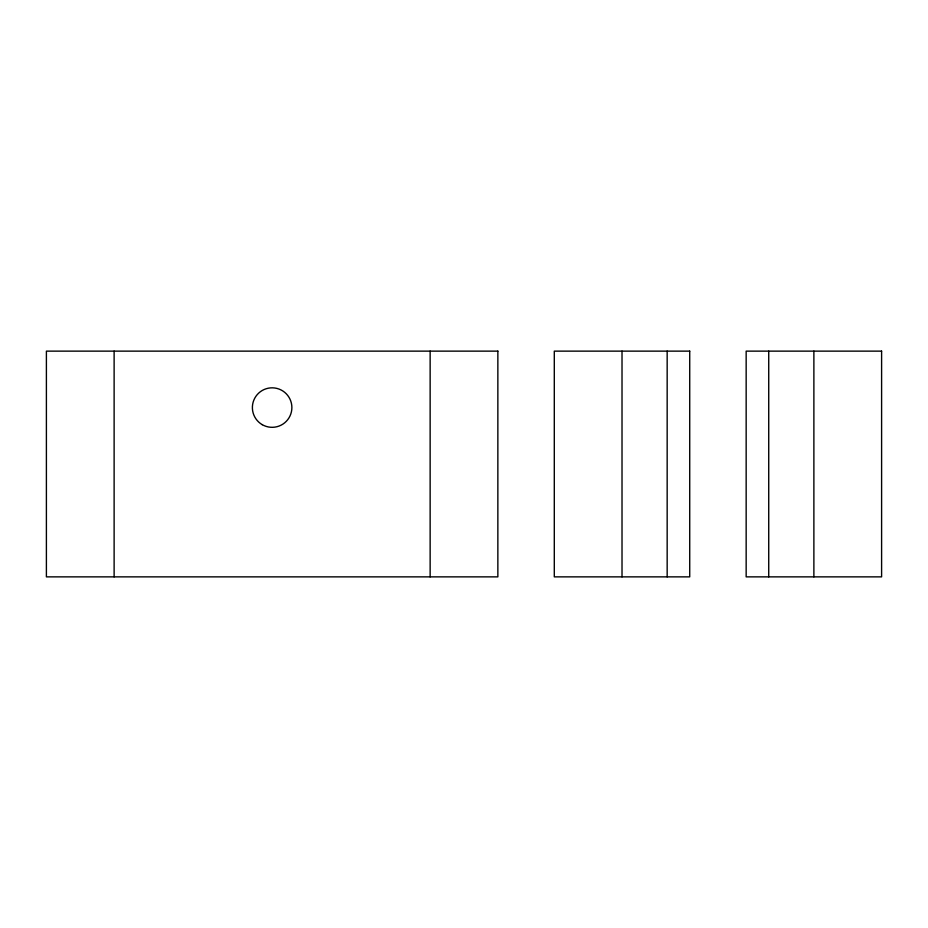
<?xml version="1.0" encoding="UTF-8"?>
<svg xmlns="http://www.w3.org/2000/svg" width="928" height="928" viewBox="0 0 928 928"><rect width="100%" height="100%" fill="white"/><g stroke="black" fill="none" stroke-linecap="round" stroke-linejoin="round"><path stroke-width="1.39" d="M813.879 351.132L813.879 576.868M768.732 351.132L768.732 576.868M667.162 351.132L667.162 576.868M622.015 351.132L622.015 576.868M430.14 351.132L430.14 576.868M114.121 351.132L114.121 576.868M497.86 351.132L46.4 351.132L46.4 576.868L497.86 576.868L497.86 351.132M689.724 351.132L554.294 351.132L554.294 576.868L689.724 576.868L689.724 351.132M881.6 351.132L746.158 351.132L746.158 576.868L881.6 576.868L881.6 351.132M262.253 424.676A19.755 19.755 0 0 0 291.879 407.566A19.755 19.755 0 0 0 262.253 390.468A19.755 19.755 0 0 0 262.253 424.676"/></g></svg>
